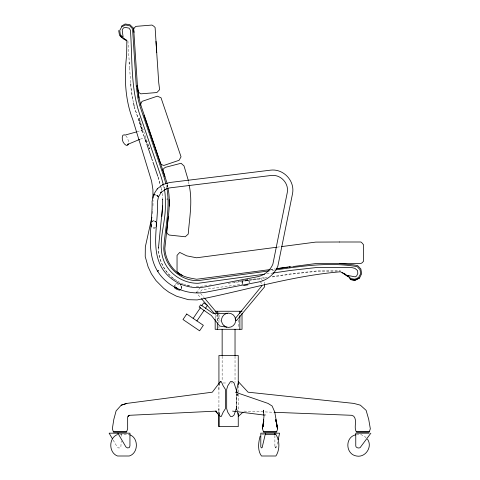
<?xml version="1.0" encoding="UTF-8"?>
<svg xmlns="http://www.w3.org/2000/svg" width="480" height="480" viewBox="0 0 480 480"><rect width="100%" height="100%" fill="white"/><g stroke="black" fill="none" stroke-linecap="round" stroke-linejoin="round"><path stroke-width="0.36" stroke-dasharray="2.4 1.8" d="M219.348 413.64L218.922 412.284L218.922 408.732L218.922 413.718L218.928 385.764L219.774 383.046M218.922 389.316L218.928 385.764L219.354 384.408M152.988 205.686L153.03 200.256M167.166 198.312L167.076 199.788L167.178 198.39M152.394 213.612L152.748 209.28M277.686 441.87L276.576 446.94L275.568 447.948L274.896 445.932L274.896 435.306M236.304 408.732L235.668 410.508L236.34 408.732L236.34 393.798M235.998 410.34L237.372 407.016L234.72 410.634M174.552 286.566L175.242 284.928L176.76 284.004L179.19 284.658M181.074 288.558L181.764 286.92L181.368 285.93L181.776 287.658L181.092 289.29M235.914 410.304L237.372 407.016M242.37 284.406L242.016 281.934L242.616 280.614M242.034 282.66L242.784 281.052L245.172 280.248L247.686 280.104L248.988 281.316L249.33 283.056M200.4 287.61L197.874 290.316L198.03 294.762L200.958 298.134M200.592 291.336L202.11 289.71L242.58 284.166M152.226 221.658L153.174 220.65L155.016 220.734L155.922 221.862M153.174 220.65L151.728 222.078L153.24 221.148L155.016 221.28L156.372 222.432M155.49 227.712L154.482 228.33L152.706 228.198L151.806 227.43M155.352 227.208L154.482 227.718L152.712 227.622M140.538 117.798L139.122 118.29L141.696 131.154L142.14 130.026L139.122 118.29L149.634 148.74L148.65 146.79M137.01 131.802L143.148 129.678M140.316 139.176L144.09 137.874M270.354 269.622L274.722 268.974M274.428 270.108L270.09 270.738M272.304 276.588L290.946 273.828L317.412 270.87L340.464 270.78M272.304 276.96L290.946 274.206L317.412 271.248L340.464 271.152M228.132 283.338L256.83 279.408L261.27 279.252L264.528 282.288L264.576 283.77M266.766 273.894L271.938 273.186M211.164 284.916L197.904 286.722L195.216 286.524M240.63 280.902L267.144 277.29M234 282.18L267.144 277.662M277.212 247.17L280.926 246.684M270.54 269.52L274.98 268.938M223.128 382.986L227.31 382.986M231.054 382.986L232.242 382.986M119.736 434.526L129.27 434.526M261.474 434.526L264.27 434.526M356.436 434.526L360.798 434.526L364.488 436.2L366 437.712M244.158 411.114L273.3 412.248M245.31 279.63L247.14 279.738L248.97 280.59L249.312 282.33M178.098 283.626L176.412 283.41L175.224 284.196L174.54 285.834L175.836 287.244M183.396 283.986L191.862 286.278M186.924 285.318L190.452 286.272M154.344 195.444L155.202 195.828M177.54 281.202L182.694 283.8M247.686 280.104L247.14 279.738L248.988 281.316M176.898 280.878C165.882 273.978 158.742 261.618 158.43 248.604M173.364 278.754L175.128 280.008M264.756 414.336L265.95 415.302M155.016 221.28L155.964 222.126L155.016 220.734M260.256 281.976L261.882 283.494M172.866 278.274C163.998 271.218 158.808 260.238 158.43 248.976M275.568 447.612L275.904 447.948A2.424 0.57 76 0 1 274.896 445.932M215.136 314.406L221.004 321.144M200.67 293.556L203.988 297.51M218.22 314.442L220.59 317.268M125.826 135.762L127.362 137.868L128.304 140.586L128.388 143.196M180.666 285.186L181.776 287.658L180.942 285.804M113.16 440.064L117.186 446.94L118.53 447.948L119.538 447.948L120.882 446.94L121.212 440.976M145.368 140.28L147.006 143.532M236.766 393.63L238.056 396.294L237.54 394.2L238.056 396.294M145.914 140.25L147.342 143.514M147.63 144.168L149.634 148.74M144.342 136.86L134.52 107.562M145.548 140.376L146.508 143.19M151.8 158.664L152.766 161.478M158.058 176.952L160.56 185.388M144.102 136.53L134.184 106.518M145.308 140.052L146.508 143.568M151.56 158.34L152.526 161.154M158.058 177.33L161.67 190.518M162.912 184.914L163.206 185.79M218.928 412.284L219.786 415.002M133.35 102.588L130.95 87.558M237.168 410.862L236.754 408.732L236.754 393.798L236.79 408.732L237.45 412.284M167.358 185.004L167.778 187.14M166.326 185.298L166.884 188.13M242.016 281.934L242.352 283.68M163.74 186.024L164.142 188.076M161.16 187.5L161.796 190.806M188.544 181.524L189.03 184.518M132.516 99.408L130.95 87.93L129.57 67.134M127.92 40.848L129.57 67.506M162.312 193.452L162.594 198.312M238.254 319.914L238.254 327.852M238.254 385.656L238.254 411.288M235.032 356.238L235.032 382.242M222.15 356.238L222.15 380.754M218.928 311.976L218.928 323.526M218.928 326.412L218.928 327.852M217.854 314.142L217.854 322.08M217.314 314.142L217.314 321.36M215.172 311.976L215.172 318.474M121.212 433.89L121.212 436.722M164.478 188.31L164.034 187.482L164.454 188.322M167.85 187.494L167.28 183.93L167.85 187.536"/><path stroke-width="0.72" d="M218.928 384.264L218.928 355.494L238.254 355.494L238.254 384.912M161.85 216.444L162.648 206.34L162.678 198.954L162.678 199.326M196.782 292.656L196.788 292.008M346.122 274.914L347.826 276.15L340.47 271.776C291.846 275.85 244.866 290.538 197.148 299.928L188.364 299.688L176.508 296.208L168.996 292.284L163.77 288.42L156.006 280.596L151.404 273.834L148.128 266.874L145.224 256.584L145.332 246.84L151.896 217.218M152.946 198.102L152.916 189.606L151.596 181.206L132.738 119.442C124.788 98.874 124.224 76.428 126.66 54.756L126.846 40.578L123.168 38.292L126.138 39.888M262.932 426.612L263.976 416.082L263.358 410.22L263.652 412.554M167.964 188.208C171.144 202.842 167.826 217.68 166.74 232.362L167.604 233.808L169.158 235.044L185.262 236.766L188.22 234.078C189.48 217.776 192.756 201.258 189.108 185.034M168.276 216.558L164.832 248.538C165.444 259.26 171.54 269.31 180.666 274.932M235.422 392.19L268.014 403.41L272.118 406.014L274.728 411.942L277.68 428.778L276.588 432L263.544 432L262.458 428.778L263.742 419.382M263.004 426.612L263.316 424.446M263.526 423L263.73 421.554M262.458 428.778L263.802 420.828M156.258 226.17L156.372 222.432M158.514 196.68L157.446 201.654C158.598 225.594 148.236 255.3 167.304 274.938C176.958 284.862 191.43 289.422 205.032 286.908L257.49 276.75C264.294 275.382 270.18 270.582 272.868 264.186L287.274 192.57C289.098 183.27 280.68 174.294 271.29 175.458L170.112 187.854C166.338 187.878 163.716 191.274 160.686 192.33L161.232 192.408L158.502 196.704L156.918 195.522L158.502 196.704M278.166 439.698L279.594 433.182L260.802 433.182L260.802 446.94L261.474 447.948L262.146 447.612L265.5 433.182M238.254 383.046L236.79 389.316L236.79 391.56M260.136 436.2C258.372 442.428 257.388 450.516 261.474 456L275.904 456C279.87 450.054 279.87 440.466 275.904 434.526L264.996 434.526M128.184 143.772L127.776 144.93L126.324 145.428C122.874 143.634 121.212 138.822 122.82 135.282L124.272 134.778L124.944 135.114L136.302 131.976M235.458 411.096L234.078 415.002L232.38 416.472L230.514 416.472L227.796 412.284L226.68 408.732L226.68 389.316L227.796 385.764L230.514 381.576L232.38 381.576L234.078 383.046L237.18 392.802M219.978 382.554L220.392 381.576L221.274 381.576L223.11 385.764L225.372 389.316L225.372 408.732L223.11 412.284L221.274 416.472L220.392 416.472L215.496 411.114L218.922 414.864M128.1 144.246L127.776 144.93L128.1 144.246L139.638 139.41L138.708 139.734M272.652 273.078L290.55 270.432L317.112 267.462L351.924 267.612L354.9 268.368L357.486 270.51L357.846 273.312L356.64 275.97L355.23 276.864L347.826 275.466L350.49 279.558L355.26 280.254L359.532 278.016L361.668 273.702L360.858 268.962L357.648 265.62L353.184 264.804L339.36 263.604M157.278 188.796L153.552 194.658L152.082 201.468C152.658 226.83 143.118 258.084 163.428 278.646C174.336 289.854 190.686 295.014 206.058 292.17L258.516 282.012C267.054 280.29 274.452 274.26 277.836 266.226L292.542 193.596C295.038 180.852 283.506 168.552 270.636 170.148L169.458 182.538L162.81 184.584L157.278 188.796L157.422 189.096M193.176 318.39L200.484 307.632M201.702 305.838L203.73 302.844L207.468 305.382L205.44 308.376M196.908 320.928L204.222 310.17M370.866 433.182L360.126 447.612A3.228 3.228 0 0 1 357.108 447.612L356.1 446.94L355.764 445.932L355.764 433.182M220.392 381.576L212.328 392.19L126.816 403.41L121.224 405.174L116.1 410.91L113.82 419.382L112.344 428.778L113.442 432L126.57 432L127.662 428.778L127.656 417.108L128.766 415.374L128.1 416.22L129.396 415.302L216.492 411.114M235.116 318.708L261.96 285.714M238.254 416.472L243.09 412.092M128.1 416.22L129.384 415.302M180.582 289.602L179.568 290.214L177.18 289.464L174.96 288.294L174.69 287.142M121.308 26.256L125.106 24L129.882 24.696L133.332 28.056L134.04 32.376M117.522 434.526C108.528 437.832 108.528 452.694 117.522 456L129.27 456C138.45 453.264 138.816 437.982 129.828 434.802M359.532 278.016L354.6 280.338L350.49 279.558L354.81 279.282L358.596 277.5L360.606 273.834L360.072 269.694L357.204 266.652C330.21 261.93 302.694 265.926 275.856 269.898M355.764 434.802C344.784 437.106 345.414 454.23 356.436 456C365.424 457.962 372.87 446.736 367.512 439.224M121.224 405.174L126.822 403.41M247.974 284.838L243.672 285.612M276.18 268.758L290.004 266.718M269.346 270.84L198.204 280.62C180.444 281.244 164.292 266.196 163.764 248.424C164.976 228.444 170.394 208.152 166.884 188.13M264.546 274.2L198.054 283.296C183.618 283.452 169.638 274.614 164.01 261.246C156.882 243.612 165.66 224.37 165.336 205.968C165.3 200.466 165.6 194.862 164.412 189.444M276.486 247.266L196.608 257.784L186.732 255.852L179.736 252.414L177.048 255.366L177.048 271.476C181.764 277.02 189.864 277.998 196.608 279.258L269.802 269.616M281.646 246.588L315.69 242.106L339.504 241.998M276.456 268.74L287.544 267.282M289.026 267.09L291.24 266.796M292.722 266.598L315.642 263.58L360.93 263.472L362.382 262.614L363.618 261.06L363.618 244.95L362.382 243.288L360.93 241.998L339.468 241.998M163.344 184.608L161.346 177.522L140.4 116.298C130.362 88.8 132.534 58.83 130.422 30.138L129.012 28.122L125.286 27.42L123.396 27.99L122.184 29.958L123.168 37.602L120.294 34.566L119.766 30.42L121.776 26.76L125.562 24.972L129.672 25.746L132.546 28.788L136.266 86.058L137.34 85.98L137.538 87.402M227.544 313.236L220.308 313.668L212.838 313.248L200.664 304.8L199.134 307.008L211.308 315.456L219.714 326.058L226.866 327.18M215.172 311.256L242.016 311.256M218.928 426.63L218.928 414.438L218.928 426.63L238.254 426.63L238.254 413.22M113.496 431.838L126.582 431.838M263.49 431.838L276.576 431.838M356.436 431.838L369.186 431.838M356.436 433.182L369.186 433.182M274.05 412.278L351.75 415.302L353.736 416.22C357.612 420.534 353.418 427.164 356.37 432L369.252 432L370.326 428.778L368.718 419.382L366.12 410.358L360.372 405.174L353.85 403.41L248.076 392.19L238.254 381.576M232.596 411.114L264.456 415.116M354.81 279.282L350.694 278.508L347.826 275.466M126.732 40.602L123.168 38.724L120.294 35.688M178.284 273.03L182.472 275.502M177.786 272.958L180.408 274.752M342.162 272.412L347.826 276.588M175.836 287.244L177.402 288.486M121.65 37.548L119.508 35.298L118.698 30.552M201.45 298.692L214.65 313.848M204.468 298.074L217.74 313.878M235.422 319.212L236.346 320.73L264.678 286.734L264.606 284.508M117.858 433.182L125.91 446.94L127.59 447.948L129.27 447.612L129.942 445.932L129.942 433.182L109.134 433.182L112.428 438.81M161.232 192.408L161.076 192.126L161.214 192.426M143.976 115.14L164.922 176.382M144.582 137.568L145.308 139.674M146.748 143.898L151.56 157.962M153.006 162.186L157.818 176.25M237.45 412.284L238.254 415.002M167.28 183.93L162.876 170.028L163.734 168.582L165.294 167.346L181.08 163.266L184.032 165.948L188.43 180.816M165.924 183.87L163.908 176.73L139.728 105.51L137.88 98.166L136.266 86.058M140.772 105.252L138.948 97.608L137.34 85.98M133.518 103.302L134.184 106.146M275.754 420.108L277.68 428.778M275.736 420.108L276.018 421.554M276.732 425.166L277.446 428.778L275.892 419.382M133.332 28.056L133.686 30.24M137.946 90.246L139.056 98.058M156.726 52.71L158.73 82.65L159.624 89.622L156.894 92.538L140.844 93.846L139.188 92.742L138.216 91.368L137.328 84.39L133.698 29.238L134.442 27.726L135.888 26.37L151.944 25.062L153.702 26.16L155.106 27.498L156.726 52.71L156.018 41.358M130.704 83.91L130.806 85.368M129.252 62.478L129.342 63.918M169.188 199.71L169.32 206.088M151.314 224.55L151.35 227.046M274.896 433.182L274.896 434.598M242.016 313.422L242.016 329.298L215.172 329.298L215.172 319.194M239.868 311.256L239.868 313.422M239.868 315.588L239.868 329.298M235.032 329.298L235.032 355.494M222.15 329.298L222.15 355.494M217.314 311.256L217.314 313.422M217.314 322.8L217.314 329.298M162.648 206.34L162.648 205.962L158.43 248.226L158.43 247.854M141.024 103.014L140.676 104.664L160.692 163.692L161.97 164.79L163.842 165.462L179.094 160.29L181.032 156.798L161.016 97.764L157.356 96.174L142.104 101.346L141.024 103.014M180.774 284.286L180.684 284.628L180.774 284.286M186.738 314.016L182.994 319.524L199.608 330.81L203.346 325.302L186.738 314.016M158.334 270.678L157.872 271.08L158.334 270.678M154.254 194.508L153.75 194.598L155.178 194.808L154.254 194.508M165.24 189.348L164.904 189.108L165.24 189.348M344.994 274.086L343.86 273.258L344.994 274.086M162.912 184.914L162.81 184.584L162.888 184.926M224.088 325.788A7.116 7.116 0 0 0 235.614 321.42A7.116 7.116 0 0 0 226.068 313.62A7.116 7.116 0 0 0 224.088 325.788"/></g></svg>
